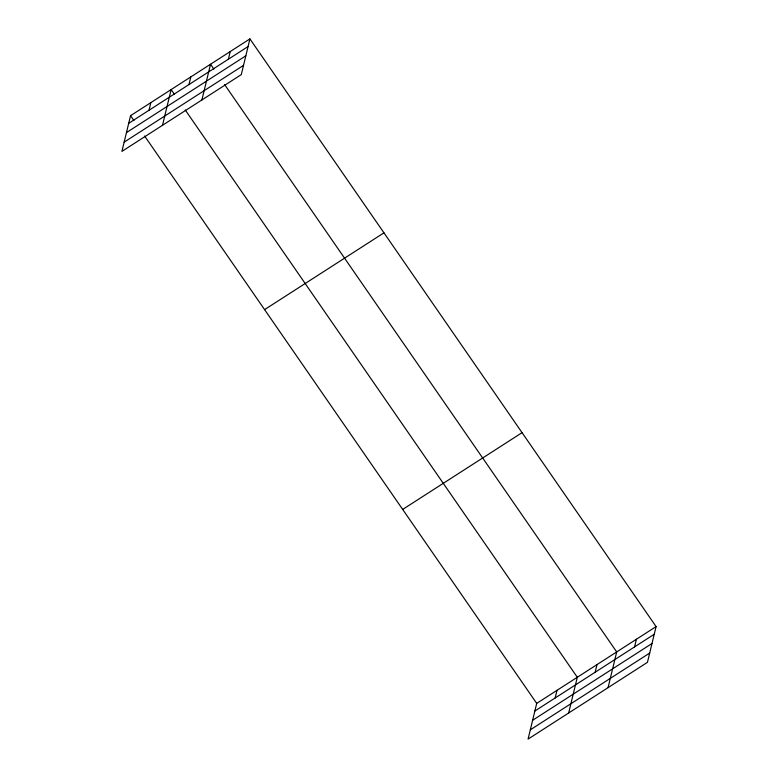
<?xml version="1.0" encoding="UTF-8"?>
<svg xmlns="http://www.w3.org/2000/svg" width="778" height="778" viewBox="0 0 778 778"><rect width="100%" height="100%" fill="white"/><g stroke="black" fill="none" stroke-linecap="round" stroke-linejoin="round"><path stroke-width="1.17" d="M249.923 38.9L130.548 115.679L121.913 151.399L241.287 74.62L249.923 38.9L656.087 626.601L647.452 662.321L528.077 739.1L536.713 703.38L656.087 626.601M148.997 110.272L150.844 102.628M162.495 125.297L171.141 89.577L174.486 94.42M188.986 84.549L190.834 76.905M201.891 99.963L210.537 64.234L213.882 69.086M228.382 59.216L230.23 51.572M555.161 697.963L557.009 690.319M568.66 712.998L577.305 677.268L185.213 109.941M595.151 672.25L596.998 664.606M608.056 687.655L616.701 651.935L224.609 84.598M634.547 646.907L636.394 639.263M128.701 123.323L248.075 46.544M126.464 132.591L245.838 55.812M124.149 142.141L243.524 65.362M264.588 309.615L383.962 232.836M402.683 509.434L522.057 432.656M534.865 711.024L654.24 634.245M532.629 720.282L652.003 643.503M530.314 729.832L649.688 653.053M130.548 115.679L133.904 120.532M144.63 136.043L536.713 703.38"/></g></svg>
